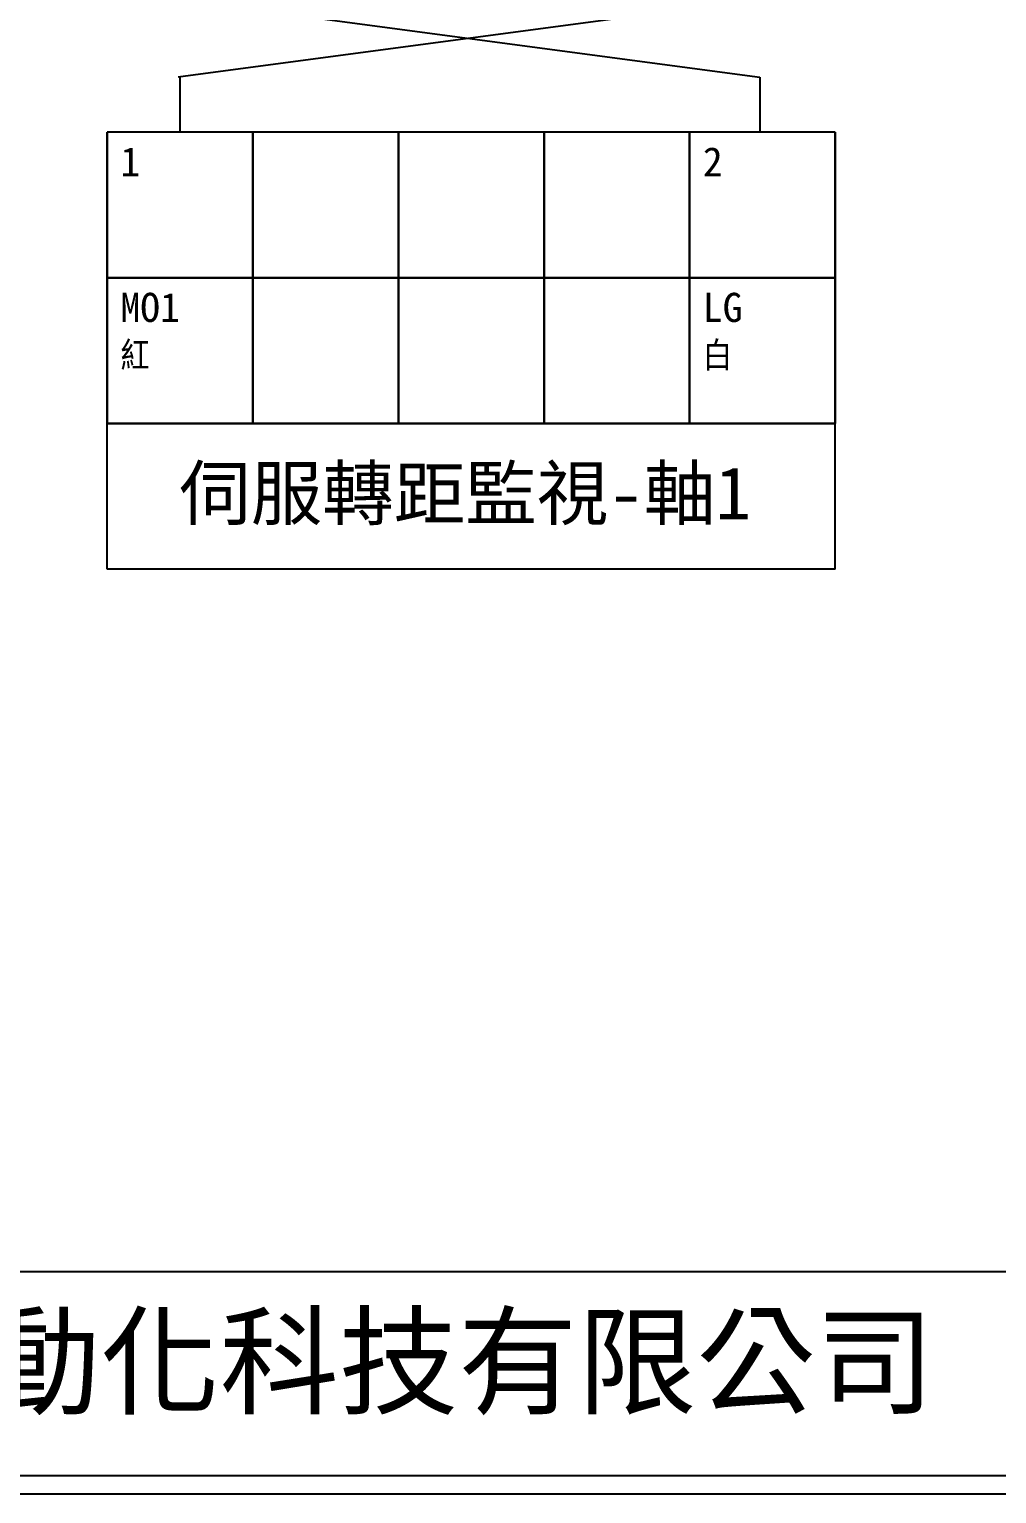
# Model space of a CAD drawing. Extents: x 10 to 297, y 3 to 207.
# Drawn here: x 76.4 to 142.9, y 3 to 103.5 of the extents above; entities that cross this region are included whole.
import ezdxf

# ---------------------------------------------------------------- set-up
doc = ezdxf.new("R2010")
doc.units = 0
doc.layers.get('0').update_dxf_attribs({"linetype": 'CONTINUOUS'})
doc.layers.add('圖框層', color=7, linetype='CONTINUOUS')
doc.styles.add('STSL', font='kaiu.ttf')

msp = doc.modelspace()

# ---------------------------------------------------------------- linework, layer by layer
for p, q in [((86.59, 105.6), (126.61, 100.25)), ((126.66, 105.6), (86.66, 100.25)), ((86.79, 100.27), (86.79, 96.48)), ((126.61, 100.25), (126.61, 96.48)), ((131.79, 96.48), (81.79, 96.48)), ((81.79, 86.48), (81.79, 96.48)), ((81.79, 96.48), (81.79, 86.48)), ((91.79, 96.48), (81.79, 96.48)), ((91.79, 86.48), (91.79, 96.48)), ((91.79, 96.48), (91.79, 86.48)), ((101.79, 96.48), (91.79, 96.48)), ((101.79, 86.48), (101.79, 96.48)), ((101.79, 96.48), (101.79, 86.48)), ((111.79, 96.48), (101.79, 96.48)), ((111.79, 86.48), (111.79, 96.48)), ((111.79, 96.48), (111.79, 86.48)), ((121.79, 96.48), (111.79, 96.48)), ((121.79, 86.48), (121.79, 96.48)), ((121.79, 96.48), (121.79, 86.48)), ((131.79, 96.48), (121.79, 96.48)), ((131.79, 86.48), (131.79, 96.48)), ((131.79, 96.48), (131.79, 86.48)), ((81.79, 86.48), (91.79, 86.48)), ((131.79, 86.48), (81.79, 86.48)), ((81.79, 76.48), (81.79, 86.48)), ((81.79, 86.48), (81.79, 76.48)), ((91.79, 86.48), (101.79, 86.48)), ((91.79, 76.48), (91.79, 86.48)), ((91.79, 86.48), (91.79, 76.48)), ((101.79, 86.48), (111.79, 86.48)), ((101.79, 76.48), (101.79, 86.48)), ((101.79, 86.48), (101.79, 76.48)), ((111.79, 86.48), (121.79, 86.48)), ((111.79, 76.48), (111.79, 86.48)), ((111.79, 86.48), (111.79, 76.48)), ((121.79, 86.48), (131.79, 86.48)), ((121.79, 76.48), (121.79, 86.48)), ((121.79, 86.48), (121.79, 76.48)), ((131.79, 76.48), (131.79, 86.48)), ((131.79, 86.48), (131.79, 76.48)), ((91.79, 76.48), (81.79, 76.48)), ((81.79, 66.48), (81.79, 76.48)), ((81.79, 66.48), (81.79, 76.48)), ((81.79, 76.48), (91.79, 76.48)), ((131.79, 76.48), (81.79, 76.48)), ((101.79, 76.48), (91.79, 76.48)), ((91.79, 76.48), (101.79, 76.48)), ((111.79, 76.48), (101.79, 76.48)), ((101.79, 76.48), (111.79, 76.48)), ((121.79, 76.48), (111.79, 76.48)), ((111.79, 76.48), (121.79, 76.48)), ((131.79, 76.48), (121.79, 76.48)), ((121.79, 76.48), (131.79, 76.48)), ((131.79, 66.48), (131.79, 76.48)), ((131.79, 66.48), (131.79, 76.48)), ((91.79, 66.48), (81.79, 66.48)), ((101.79, 66.48), (91.79, 66.48)), ((111.79, 66.48), (101.79, 66.48)), ((121.79, 66.48), (111.79, 66.48)), ((131.79, 66.48), (121.79, 66.48))]:
    msp.add_line(p, q)
at = {"layer": '圖框層', "color": 7}
for p, q in [((11.25, 18.25), (295.75, 18.25)), ((11.25, 4.25), (295.75, 4.25)), ((10, 3), (297, 3))]:
    msp.add_line(p, q, dxfattribs=at)

# ---------------------------------------------------------------- texts
at = {"char_height": 2, "width": 8.2913, "attachment_point": 1}
for s, insert in [('1', (82.7, 95.44)), ('2', (122.7, 95.44)), ('MO1\\P{\\Fromanc,chineset|c136;紅}', (82.7, 85.44)), ('LG\\P{\\Fromanc,chineset|c136;白}', (122.7, 85.44))]:
    msp.add_mtext(s, dxfattribs=dict(at, insert=insert))
at = {"layer": '圖框層', "color": 4, "style": 'STSL'}
for s, height, p in [('伺服轉距監視-軸1', 3.6, (86.74, 69.89)), ('泓陞自動化科技有限公司', 6, (48.6, 9.08))]:
    msp.add_text(s, height=height, dxfattribs=at).set_placement(p)

doc.saveas('drawing.dxf')
